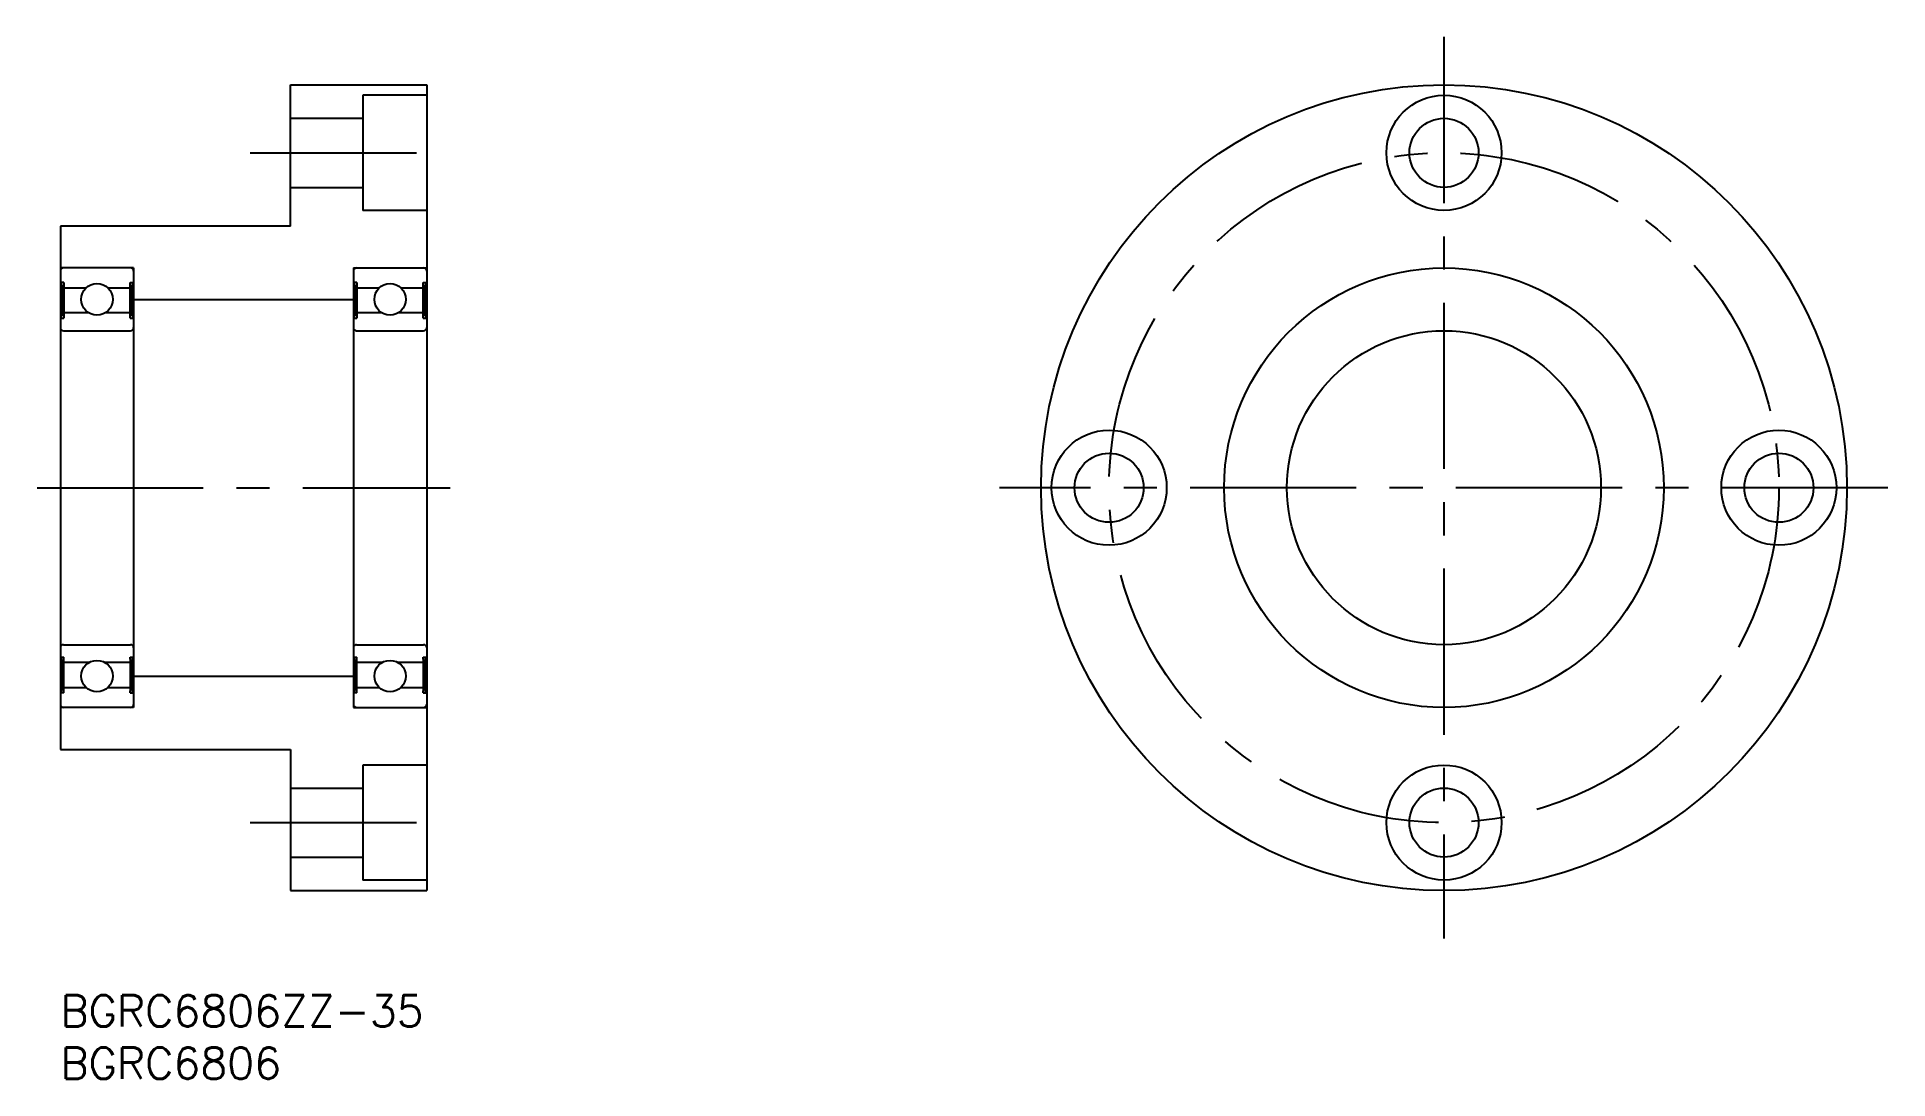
# Model space of a CAD drawing. Extents: x -2 to 175, y -8 to 92.
import ezdxf

# ---------------------------------------------------------------- set-up
doc = ezdxf.new("R2010")
doc.units = 0
doc.header["$LTSCALE"] = 0.5
doc.linetypes.add('CENTER', pattern=[50.8, 31.75, -6.35, 6.35, -6.35])
for name, color, linetype in [('MSM_CENTER', 1, 'CENTER'), ('MSM_CONTINUOUS', 7, 'CONTINUOUS'), ('MSM_NARROW', 5, 'CONTINUOUS'), ('MSM_PART_NUMBER', 7, 'CONTINUOUS')]:
    doc.layers.add(name, color=color, linetype=linetype)
doc.styles.get("Standard").update_dxf_attribs({"font": 'txt.shx', "height": 3, "bigfont": 'bigfont.shx'})

# ---------------------------------------------------------------- blocks, each defined once
blk = doc.blocks.new('*U7')
at = {"layer": 'MSM_PART_NUMBER'}
blk.add_text('BGRC6806ZZ-35', height=3, dxfattribs=at).set_placement((0, -3))
blk = doc.blocks.new('*U8')
at = {"layer": 'MSM_PART_NUMBER'}
blk.add_text('BGRC6806', height=3, dxfattribs=at).set_placement((0, -8))

msp = doc.modelspace()

# ---------------------------------------------------------------- linework, layer by layer
at = {"layer": 'MSM_CENTER'}
for p, q in [((132.17, 91.57), (132.17, 5.43)), ((18.14, 80.5), (37.03, 80.5)), ((-2.23, 48.5), (37.23, 48.5)), ((174.62, 48.5), (89.72, 48.5)), ((18.14, 16.5), (37.03, 16.5))]:
    msp.add_line(p, q, dxfattribs=at)
msp.add_circle((132.2, 48.5), 32, dxfattribs=at)
at = {"layer": 'MSM_CONTINUOUS'}
for p, q in [((22, 87), (35, 87)), ((22, 73.5), (22, 87)), ((35, 87), (35, 10)), ((28.9, 86), (28.9, 75)), ((35, 86), (28.9, 86)), ((22, 83.8), (28.9, 83.8)), ((22, 77.2), (28.9, 77.2)), ((35, 75), (28.9, 75)), ((0, 73.5), (0, 23.5)), ((22, 73.5), (0, 73.5)), ((7, 69.5), (0, 69.5)), ((7, 69.5), (7, 27.5)), ((28, 69.5), (28, 27.5)), ((28, 69.5), (35, 69.5)), ((0.32, 68.11), (0, 68.11)), ((0.08, 64.7), (0.08, 68.11)), ((0.32, 68.11), (0.32, 64.7)), ((0.32, 67.6), (2.48, 67.6)), ((4.52, 67.6), (6.68, 67.6)), ((6.68, 68.11), (7, 68.11)), ((6.68, 64.7), (6.68, 68.11)), ((6.92, 68.11), (6.92, 64.7)), ((28.32, 68.11), (28, 68.11)), ((28.08, 64.7), (28.08, 68.11)), ((28.32, 68.11), (28.32, 64.7)), ((28.32, 67.6), (30.48, 67.6)), ((32.52, 67.6), (34.68, 67.6)), ((34.68, 68.11), (35, 68.11)), ((34.68, 64.7), (34.68, 68.11)), ((34.92, 68.11), (34.92, 64.7)), ((7, 66.5), (28, 66.5)), ((0, 64.7), (0.32, 64.7)), ((2.75, 65.2), (0.32, 65.2)), ((6.68, 65.2), (4.25, 65.2)), ((6.68, 64.7), (7, 64.7)), ((28, 64.7), (28.32, 64.7)), ((30.75, 65.2), (28.32, 65.2)), ((34.68, 65.2), (32.25, 65.2)), ((34.68, 64.7), (35, 64.7)), ((0.3, 63.5), (6.7, 63.5)), ((28.3, 63.5), (34.7, 63.5)), ((0, 32.3), (0.32, 32.3)), ((0.08, 32.3), (0.08, 28.89)), ((0.3, 33.5), (6.7, 33.5)), ((0.32, 28.89), (0.32, 32.3)), ((6.68, 32.3), (7, 32.3)), ((6.68, 32.3), (6.68, 28.89)), ((6.92, 28.89), (6.92, 32.3)), ((28, 32.3), (28.32, 32.3)), ((28.08, 32.3), (28.08, 28.89)), ((28.3, 33.5), (34.7, 33.5)), ((28.32, 28.89), (28.32, 32.3)), ((34.68, 32.3), (35, 32.3)), ((34.68, 32.3), (34.68, 28.89)), ((34.92, 28.89), (34.92, 32.3)), ((2.75, 31.8), (0.32, 31.8)), ((6.68, 31.8), (4.25, 31.8)), ((7, 30.5), (28, 30.5)), ((30.75, 31.8), (28.32, 31.8)), ((34.68, 31.8), (32.25, 31.8)), ((0.32, 28.89), (0, 28.89)), ((0.32, 29.4), (2.48, 29.4)), ((4.52, 29.4), (6.68, 29.4)), ((6.68, 28.89), (7, 28.89)), ((28.32, 28.89), (28, 28.89)), ((28.32, 29.4), (30.48, 29.4)), ((32.52, 29.4), (34.68, 29.4)), ((34.68, 28.89), (35, 28.89)), ((7, 27.5), (0, 27.5)), ((28, 27.5), (35, 27.5)), ((0, 23.5), (22, 23.5)), ((22, 23.5), (22, 10)), ((28.9, 22), (28.9, 11)), ((35, 22), (28.9, 22)), ((22, 19.8), (28.9, 19.8)), ((22, 13.2), (28.9, 13.2)), ((35, 11), (28.9, 11)), ((22, 10), (35, 10))]:
    msp.add_line(p, q, dxfattribs=at)
for centre, radius in [((132.2, 48.5), 38.5), ((132.2, 80.5), 5.5), ((132.2, 80.5), 3.3), ((132.2, 48.5), 21), ((3.5, 66.5), 1.5), ((31.5, 66.5), 1.5), ((132.2, 48.5), 15), ((100.2, 48.5), 5.5), ((164.2, 48.5), 5.5), ((100.2, 48.5), 3.3), ((164.2, 48.5), 3.3), ((3.5, 30.5), 1.5), ((31.5, 30.5), 1.5), ((132.2, 16.5), 5.5), ((132.2, 16.5), 3.3)]:
    msp.add_circle(centre, radius, dxfattribs=at)
for centre, start, end in [((0.3, 69.2), 90, 180), ((6.7, 69.2), 0, 90), ((28.3, 69.2), 90, 180), ((34.7, 69.2), 0, 90), ((0.3, 63.8), 180, 270), ((6.7, 63.8), 270, 0), ((28.3, 63.8), 180, 270), ((34.7, 63.8), 270, 0), ((0.3, 33.2), 90, 180), ((6.7, 33.2), 0, 90), ((28.3, 33.2), 90, 180), ((34.7, 33.2), 0, 90), ((0.3, 27.8), 180, 270), ((6.7, 27.8), 270, 0), ((28.3, 27.8), 180, 270), ((34.7, 27.8), 270, 0)]:
    msp.add_arc(centre, 0.3, start, end, dxfattribs=at)
at = {"layer": 'MSM_NARROW'}
for p, q in [((0.08, 68.11), (0.32, 64.7)), ((0.32, 68.11), (0.08, 64.7)), ((6.68, 68.11), (6.92, 64.7)), ((6.92, 68.11), (6.68, 64.7)), ((28.08, 68.11), (28.32, 64.7)), ((28.32, 68.11), (28.08, 64.7)), ((34.68, 68.11), (34.92, 64.7)), ((34.92, 68.11), (34.68, 64.7)), ((0.08, 28.89), (0.32, 32.3)), ((0.32, 28.89), (0.08, 32.3)), ((6.68, 28.89), (6.92, 32.3)), ((6.92, 28.89), (6.68, 32.3)), ((28.08, 28.89), (28.32, 32.3)), ((28.32, 28.89), (28.08, 32.3)), ((34.68, 28.89), (34.92, 32.3)), ((34.92, 28.89), (34.68, 32.3))]:
    msp.add_line(p, q, dxfattribs=at)

# ---------------------------------------------------------------- block references
at = {"layer": 'MSM_CONTINUOUS'}
for name in ['*U7', '*U8']:
    msp.add_blockref(name, (0, 0), dxfattribs=at)

doc.saveas('drawing.dxf')
